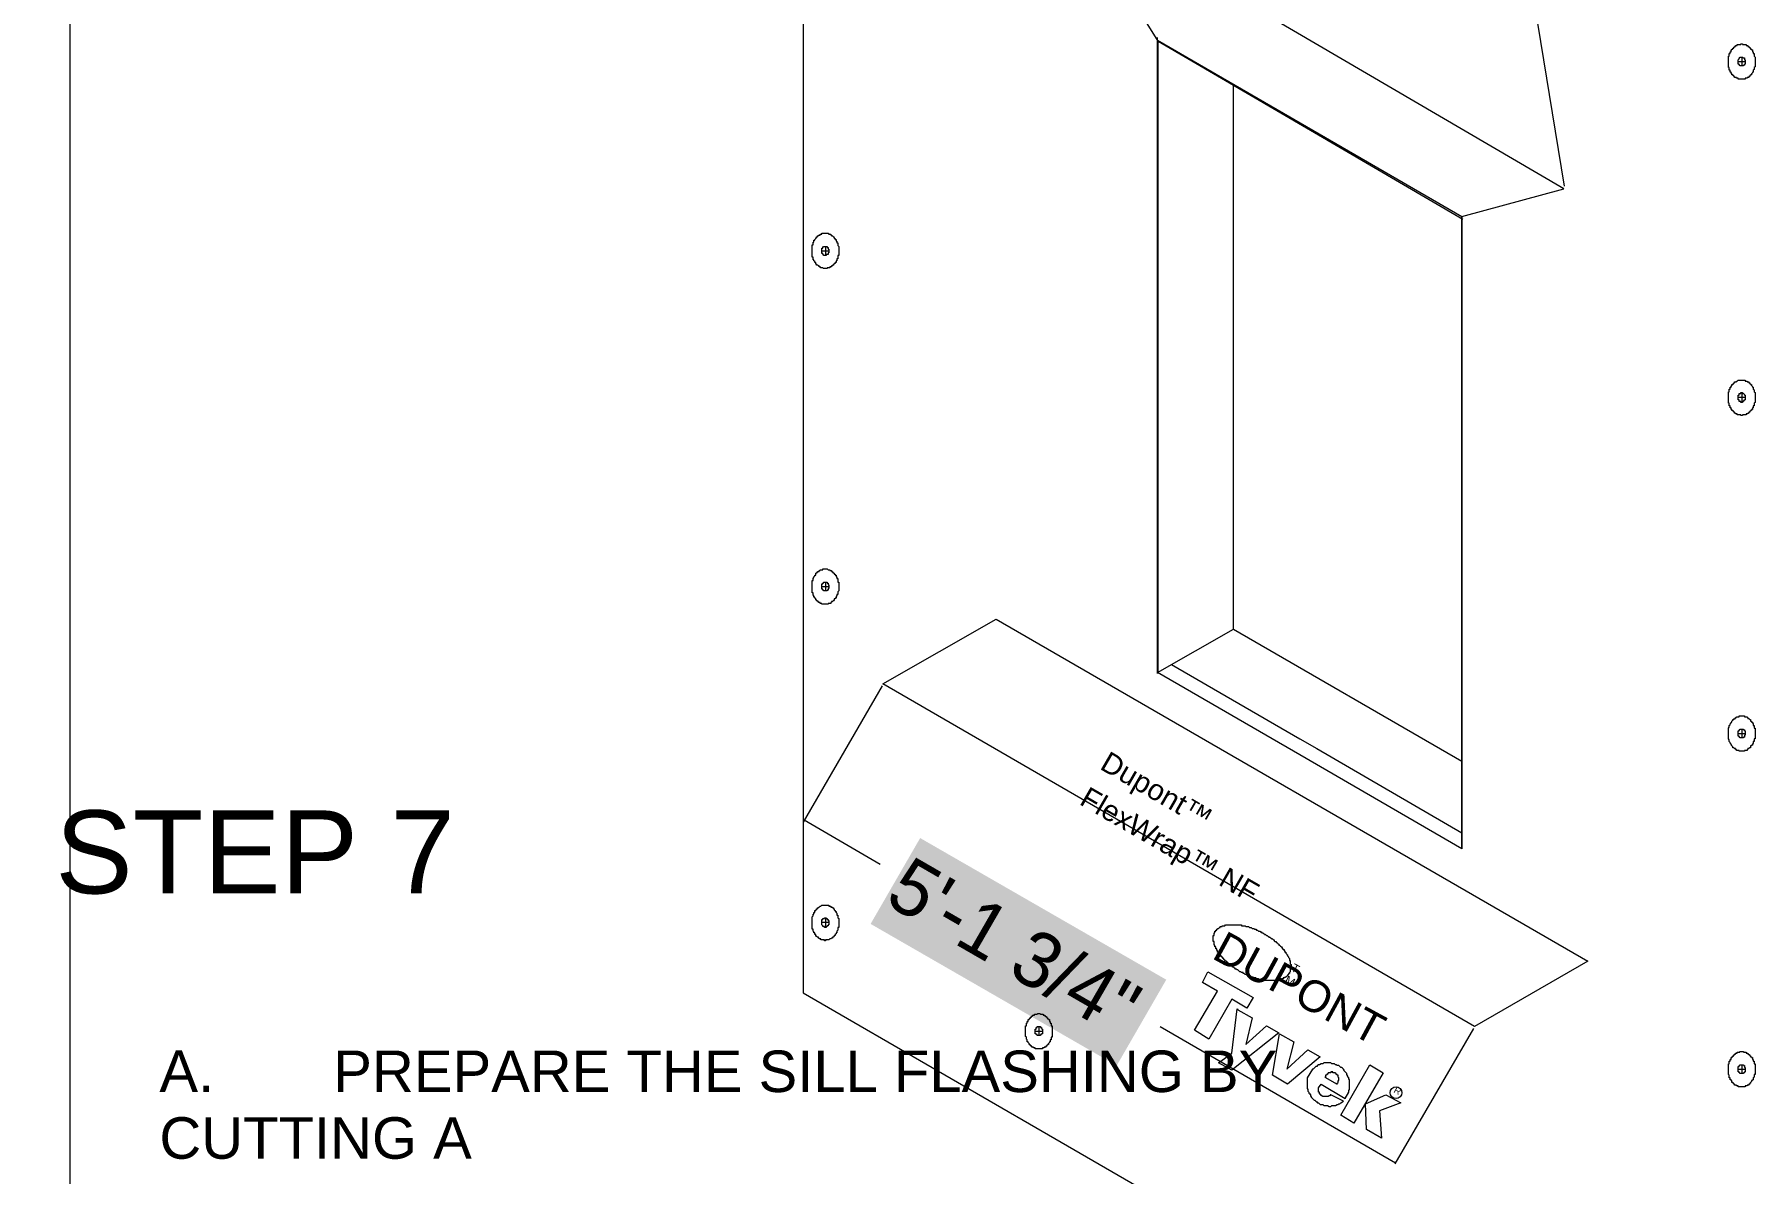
# Model space of a CAD drawing. Header units: inches. Extents: x 0 to 32.7, y -0.1 to 22.9.
# Drawn here: x 3.995 to 7.235, y 7.825 to 9.969 of the extents above; entities that cross this region are included whole.
import ezdxf

# ---------------------------------------------------------------- set-up
doc = ezdxf.new("R2010")
doc.units = ezdxf.units.IN
doc.header["$MEASUREMENT"] = 0
doc.layers.add('PDF_Geometry', color=7, linetype='Continuous', true_color=0x5d5d5d)
doc.layers.add('PDF_Solid Fills', color=7, linetype='Continuous', true_color=0xffffff)
doc.layers.add('PDF_Text', color=7, linetype='Continuous')
doc.styles.add('PDF Arial', font='arial.ttf')
doc.styles.add('PDF Chief Blueprint', font='Chief_Blueprint.ttf')

msp = doc.modelspace()

# ---------------------------------------------------------------- linework, layer by layer
at = {"layer": 'PDF_Geometry', "color": 7, "lineweight": 18}
for points in [[(7.3088, 7.0853), (7.3088, 10.0319), (5.4421, 11.0986), (5.4421, 8.1653), (7.3088, 7.0853), (7.3088, 9.6303)], [(6.8738, 9.6786), (5.9454, 10.2219)], [(6.1104, 9.9569), (5.9454, 10.2219)], [(6.8754, 9.6836), (6.8138, 10.0603)], [(6.1088, 8.7669), (6.1088, 9.9636)], [(6.1088, 9.3036), (6.1088, 9.9586)], [(6.1104, 8.7669), (6.1104, 9.9569), (6.6838, 9.6219)], [(6.6821, 9.6269), (6.8738, 9.6786)], [(5.5871, 8.4069), (5.4438, 8.4903), (5.4438, 8.4886)], [(6.1138, 8.1019), (6.5571, 7.8453)]]:
    msp.add_lwpolyline(points, dxfattribs=at)
at = {"layer": 'PDF_Geometry', "color": 253, "lineweight": 18, "true_color": 0xa2a2a2}
for points in [[(3.9454, 7.1053), (4.0621, 7.1719), (4.0621, 10.1186), (3.9988, 10.1553), (3.8821, 10.0869), (3.9454, 10.0519), (4.0621, 10.1186)], [(6.2521, 8.8503), (6.2521, 9.8753)], [(6.1088, 8.7686), (6.2521, 8.8503), (6.6821, 8.6019)]]:
    msp.add_lwpolyline(points, dxfattribs=at)
at = {"layer": 'PDF_Geometry', "color": 7, "lineweight": 18}
for points in [[(6.3771, 8.6136), (6.1088, 8.7686), (6.1088, 9.3336), (6.1088, 9.9586), (6.6821, 9.6269), (6.6821, 8.4369)], [(6.6821, 9.6269), (6.6821, 8.4369)], [(6.5554, 7.8469), (6.5571, 7.8453)]]:
    msp.add_lwpolyline(points, close=True, dxfattribs=at)
at = {"layer": 'PDF_Geometry', "lineweight": 18}
for points in [[(7.2088, 9.9519), (7.2104, 9.9519), (7.2104, 9.9503), (7.2121, 9.9503), (7.2138, 9.9503), (7.2154, 9.9503), (7.2171, 9.9503), (7.2171, 9.9486), (7.2188, 9.9486), (7.2204, 9.9486), (7.2204, 9.9469), (7.2221, 9.9469), (7.2221, 9.9453), (7.2238, 9.9453), (7.2238, 9.9436), (7.2254, 9.9436), (7.2254, 9.9419), (7.2271, 9.9419), (7.2271, 9.9403), (7.2288, 9.9403), (7.2288, 9.9386), (7.2288, 9.9369), (7.2304, 9.9369), (7.2304, 9.9353), (7.2304, 9.9336), (7.2321, 9.9336), (7.2321, 9.9319), (7.2321, 9.9303), (7.2321, 9.9286), (7.2338, 9.9269), (7.2338, 9.9253), (7.2338, 9.9236), (7.2338, 9.9219), (7.2338, 9.9203), (7.2338, 9.9186), (7.2338, 9.9169), (7.2338, 9.9153), (7.2338, 9.9136), (7.2338, 9.9119), (7.2338, 9.9103), (7.2338, 9.9086), (7.2321, 9.9069), (7.2321, 9.9053), (7.2321, 9.9036), (7.2304, 9.9019), (7.2304, 9.9003), (7.2304, 9.8986), (7.2288, 9.8986), (7.2288, 9.8969), (7.2271, 9.8953), (7.2271, 9.8936), (7.2254, 9.8936), (7.2254, 9.8919), (7.2238, 9.8919), (7.2238, 9.8903), (7.2221, 9.8903), (7.2221, 9.8886), (7.2204, 9.8886), (7.2188, 9.8886), (7.2188, 9.8869), (7.2171, 9.8869), (7.2154, 9.8869), (7.2154, 9.8853), (7.2138, 9.8853), (7.2121, 9.8853), (7.2104, 9.8853), (7.2088, 9.8853), (7.2071, 9.8853), (7.2054, 9.8853), (7.2038, 9.8853), (7.2021, 9.8853), (7.2021, 9.8869), (7.2004, 9.8869), (7.1988, 9.8869), (7.1988, 9.8886), (7.1971, 9.8886), (7.1954, 9.8886), (7.1954, 9.8903), (7.1938, 9.8903), (7.1938, 9.8919), (7.1921, 9.8919), (7.1921, 9.8936), (7.1904, 9.8936), (7.1904, 9.8953), (7.1888, 9.8969), (7.1888, 9.8986), (7.1871, 9.8986), (7.1871, 9.9003), (7.1871, 9.9019), (7.1854, 9.9019), (7.1854, 9.9036), (7.1854, 9.9053), (7.1854, 9.9069), (7.1838, 9.9069), (7.1838, 9.9086), (7.1838, 9.9103), (7.1838, 9.9119), (7.1838, 9.9136), (7.1838, 9.9153), (7.1838, 9.9169), (7.1838, 9.9186), (7.1838, 9.9203), (7.1838, 9.9219), (7.1838, 9.9236), (7.1838, 9.9253), (7.1838, 9.9269), (7.1838, 9.9286), (7.1854, 9.9286), (7.1854, 9.9303), (7.1854, 9.9319), (7.1854, 9.9336), (7.1871, 9.9336), (7.1871, 9.9353), (7.1871, 9.9369), (7.1888, 9.9369), (7.1888, 9.9386), (7.1888, 9.9403), (7.1904, 9.9403), (7.1904, 9.9419), (7.1921, 9.9419), (7.1921, 9.9436), (7.1938, 9.9436), (7.1938, 9.9453), (7.1954, 9.9453), (7.1954, 9.9469), (7.1971, 9.9469), (7.1971, 9.9486), (7.1988, 9.9486), (7.2004, 9.9486), (7.2004, 9.9503), (7.2021, 9.9503), (7.2038, 9.9503), (7.2054, 9.9503), (7.2071, 9.9503), (7.2071, 9.9519)], [(5.4838, 9.5953), (5.4854, 9.5953), (5.4871, 9.5953), (5.4888, 9.5953), (5.4904, 9.5936), (5.4921, 9.5936), (5.4938, 9.5936), (5.4938, 9.5919), (5.4954, 9.5919), (5.4954, 9.5903), (5.4971, 9.5903), (5.4988, 9.5886), (5.5004, 9.5869), (5.5004, 9.5853), (5.5021, 9.5853), (5.5021, 9.5836), (5.5038, 9.5836), (5.5038, 9.5819), (5.5038, 9.5803), (5.5054, 9.5803), (5.5054, 9.5786), (5.5054, 9.5769), (5.5071, 9.5769), (5.5071, 9.5753), (5.5071, 9.5736), (5.5071, 9.5719), (5.5088, 9.5703), (5.5088, 9.5686), (5.5088, 9.5669), (5.5088, 9.5653), (5.5088, 9.5636), (5.5088, 9.5619), (5.5088, 9.5603), (5.5088, 9.5586), (5.5088, 9.5569), (5.5088, 9.5553), (5.5088, 9.5536), (5.5071, 9.5536), (5.5071, 9.5519), (5.5071, 9.5503), (5.5071, 9.5486), (5.5071, 9.5469), (5.5054, 9.5469), (5.5054, 9.5453), (5.5054, 9.5436), (5.5038, 9.5436), (5.5038, 9.5419), (5.5038, 9.5403), (5.5021, 9.5403), (5.5021, 9.5386), (5.5004, 9.5386), (5.5004, 9.5369), (5.4988, 9.5369), (5.4988, 9.5353), (5.4971, 9.5353), (5.4971, 9.5336), (5.4954, 9.5336), (5.4954, 9.5319), (5.4938, 9.5319), (5.4921, 9.5319), (5.4921, 9.5303), (5.4904, 9.5303), (5.4888, 9.5303), (5.4871, 9.5303), (5.4871, 9.5286), (5.4854, 9.5286), (5.4838, 9.5286), (5.4821, 9.5286), (5.4804, 9.5286), (5.4788, 9.5303), (5.4771, 9.5303), (5.4754, 9.5303), (5.4738, 9.5319), (5.4721, 9.5319), (5.4721, 9.5336), (5.4704, 9.5336), (5.4688, 9.5353), (5.4671, 9.5353), (5.4671, 9.5369), (5.4654, 9.5369), (5.4654, 9.5386), (5.4654, 9.5403), (5.4638, 9.5403), (5.4638, 9.5419), (5.4621, 9.5436), (5.4621, 9.5453), (5.4604, 9.5453), (5.4604, 9.5469), (5.4604, 9.5486), (5.4604, 9.5503), (5.4588, 9.5503), (5.4588, 9.5519), (5.4588, 9.5536), (5.4588, 9.5553), (5.4588, 9.5569), (5.4588, 9.5586), (5.4588, 9.5603), (5.4588, 9.5619), (5.4588, 9.5636), (5.4588, 9.5653), (5.4588, 9.5669), (5.4588, 9.5686), (5.4588, 9.5703), (5.4588, 9.5719), (5.4588, 9.5736), (5.4604, 9.5736), (5.4604, 9.5753), (5.4604, 9.5769), (5.4604, 9.5786), (5.4621, 9.5786), (5.4621, 9.5803), (5.4621, 9.5819), (5.4638, 9.5819), (5.4638, 9.5836), (5.4654, 9.5853), (5.4654, 9.5869), (5.4671, 9.5869), (5.4671, 9.5886), (5.4688, 9.5886), (5.4688, 9.5903), (5.4704, 9.5903), (5.4704, 9.5919), (5.4721, 9.5919), (5.4738, 9.5919), (5.4738, 9.5936), (5.4754, 9.5936), (5.4771, 9.5936), (5.4771, 9.5953), (5.4788, 9.5953), (5.4804, 9.5953), (5.4821, 9.5953)], [(7.2088, 9.3186), (7.2104, 9.3186), (7.2121, 9.3186), (7.2138, 9.3186), (7.2154, 9.3186), (7.2154, 9.3169), (7.2171, 9.3169), (7.2188, 9.3169), (7.2188, 9.3153), (7.2204, 9.3153), (7.2221, 9.3153), (7.2221, 9.3136), (7.2238, 9.3136), (7.2238, 9.3119), (7.2254, 9.3119), (7.2254, 9.3103), (7.2271, 9.3103), (7.2271, 9.3086), (7.2288, 9.3069), (7.2288, 9.3053), (7.2304, 9.3053), (7.2304, 9.3036), (7.2304, 9.3019), (7.2321, 9.3003), (7.2321, 9.2986), (7.2321, 9.2969), (7.2338, 9.2953), (7.2338, 9.2936), (7.2338, 9.2919), (7.2338, 9.2903), (7.2338, 9.2886), (7.2338, 9.2869), (7.2338, 9.2853), (7.2338, 9.2836), (7.2338, 9.2819), (7.2338, 9.2803), (7.2338, 9.2786), (7.2338, 9.2769), (7.2321, 9.2753), (7.2321, 9.2736), (7.2321, 9.2719), (7.2321, 9.2703), (7.2304, 9.2703), (7.2304, 9.2686), (7.2304, 9.2669), (7.2288, 9.2669), (7.2288, 9.2653), (7.2288, 9.2636), (7.2271, 9.2636), (7.2271, 9.2619), (7.2254, 9.2619), (7.2254, 9.2603), (7.2238, 9.2603), (7.2238, 9.2586), (7.2221, 9.2586), (7.2221, 9.2569), (7.2204, 9.2569), (7.2204, 9.2553), (7.2188, 9.2553), (7.2171, 9.2553), (7.2171, 9.2536), (7.2154, 9.2536), (7.2138, 9.2536), (7.2121, 9.2536), (7.2104, 9.2536), (7.2104, 9.2519), (7.2088, 9.2519), (7.2071, 9.2519), (7.2071, 9.2536), (7.2054, 9.2536), (7.2038, 9.2536), (7.2021, 9.2536), (7.2004, 9.2536), (7.2004, 9.2553), (7.1988, 9.2553), (7.1971, 9.2553), (7.1971, 9.2569), (7.1954, 9.2569), (7.1954, 9.2586), (7.1938, 9.2586), (7.1938, 9.2603), (7.1921, 9.2603), (7.1921, 9.2619), (7.1904, 9.2619), (7.1904, 9.2636), (7.1888, 9.2636), (7.1888, 9.2653), (7.1888, 9.2669), (7.1871, 9.2669), (7.1871, 9.2686), (7.1871, 9.2703), (7.1854, 9.2703), (7.1854, 9.2719), (7.1854, 9.2736), (7.1854, 9.2753), (7.1838, 9.2753), (7.1838, 9.2769), (7.1838, 9.2786), (7.1838, 9.2803), (7.1838, 9.2819), (7.1838, 9.2836), (7.1838, 9.2853), (7.1838, 9.2869), (7.1838, 9.2886), (7.1838, 9.2903), (7.1838, 9.2919), (7.1838, 9.2936), (7.1838, 9.2953), (7.1838, 9.2969), (7.1854, 9.2969), (7.1854, 9.2986), (7.1854, 9.3003), (7.1854, 9.3019), (7.1871, 9.3019), (7.1871, 9.3036), (7.1871, 9.3053), (7.1888, 9.3053), (7.1888, 9.3069), (7.1904, 9.3086), (7.1904, 9.3103), (7.1921, 9.3103), (7.1921, 9.3119), (7.1938, 9.3119), (7.1938, 9.3136), (7.1954, 9.3136), (7.1954, 9.3153), (7.1971, 9.3153), (7.1988, 9.3153), (7.1988, 9.3169), (7.2004, 9.3169), (7.2021, 9.3186), (7.2038, 9.3186), (7.2054, 9.3186), (7.2071, 9.3186)], [(5.4838, 8.9636), (5.4854, 8.9636), (5.4871, 8.9636), (5.4888, 8.9619), (5.4904, 8.9619), (5.4921, 8.9619), (5.4921, 8.9603), (5.4938, 8.9603), (5.4954, 8.9603), (5.4954, 8.9586), (5.4971, 8.9586), (5.4971, 8.9569), (5.4988, 8.9569), (5.4988, 8.9553), (5.5004, 8.9553), (5.5004, 8.9536), (5.5021, 8.9536), (5.5021, 8.9519), (5.5038, 8.9519), (5.5038, 8.9503), (5.5038, 8.9486), (5.5054, 8.9486), (5.5054, 8.9469), (5.5054, 8.9453), (5.5071, 8.9453), (5.5071, 8.9436), (5.5071, 8.9419), (5.5071, 8.9403), (5.5071, 8.9386), (5.5088, 8.9386), (5.5088, 8.9369), (5.5088, 8.9353), (5.5088, 8.9336), (5.5088, 8.9319), (5.5088, 8.9303), (5.5088, 8.9286), (5.5088, 8.9269), (5.5088, 8.9253), (5.5088, 8.9236), (5.5088, 8.9219), (5.5071, 8.9203), (5.5071, 8.9186), (5.5071, 8.9169), (5.5071, 8.9153), (5.5054, 8.9153), (5.5054, 8.9136), (5.5054, 8.9119), (5.5038, 8.9119), (5.5038, 8.9103), (5.5038, 8.9086), (5.5021, 8.9086), (5.5021, 8.9069), (5.5004, 8.9069), (5.5004, 8.9053), (5.4988, 8.9036), (5.4971, 8.9019), (5.4954, 8.9019), (5.4954, 8.9003), (5.4938, 8.9003), (5.4938, 8.8986), (5.4921, 8.8986), (5.4904, 8.8986), (5.4888, 8.8986), (5.4888, 8.8969), (5.4871, 8.8969), (5.4854, 8.8969), (5.4838, 8.8969), (5.4821, 8.8969), (5.4804, 8.8969), (5.4788, 8.8969), (5.4771, 8.8969), (5.4771, 8.8986), (5.4754, 8.8986), (5.4738, 8.8986), (5.4738, 8.9003), (5.4721, 8.9003), (5.4704, 8.9003), (5.4704, 8.9019), (5.4688, 8.9019), (5.4688, 8.9036), (5.4671, 8.9036), (5.4671, 8.9053), (5.4654, 8.9053), (5.4654, 8.9069), (5.4638, 8.9086), (5.4638, 8.9103), (5.4621, 8.9103), (5.4621, 8.9119), (5.4621, 8.9136), (5.4604, 8.9136), (5.4604, 8.9153), (5.4604, 8.9169), (5.4604, 8.9186), (5.4588, 8.9186), (5.4588, 8.9203), (5.4588, 8.9219), (5.4588, 8.9236), (5.4588, 8.9253), (5.4588, 8.9269), (5.4588, 8.9286), (5.4588, 8.9303), (5.4588, 8.9319), (5.4588, 8.9336), (5.4588, 8.9353), (5.4588, 8.9369), (5.4588, 8.9386), (5.4588, 8.9403), (5.4588, 8.9419), (5.4604, 8.9419), (5.4604, 8.9436), (5.4604, 8.9453), (5.4604, 8.9469), (5.4621, 8.9469), (5.4621, 8.9486), (5.4638, 8.9503), (5.4638, 8.9519), (5.4654, 8.9519), (5.4654, 8.9536), (5.4654, 8.9553), (5.4671, 8.9553), (5.4671, 8.9569), (5.4688, 8.9569), (5.4688, 8.9586), (5.4704, 8.9586), (5.4721, 8.9586), (5.4721, 8.9603), (5.4738, 8.9603), (5.4738, 8.9619), (5.4754, 8.9619), (5.4771, 8.9619), (5.4788, 8.9619), (5.4788, 8.9636), (5.4804, 8.9636), (5.4821, 8.9636)], [(7.2088, 8.6869), (7.2104, 8.6869), (7.2121, 8.6869), (7.2138, 8.6869), (7.2138, 8.6853), (7.2154, 8.6853), (7.2171, 8.6853), (7.2188, 8.6853), (7.2188, 8.6836), (7.2204, 8.6836), (7.2204, 8.6819), (7.2221, 8.6819), (7.2238, 8.6803), (7.2254, 8.6803), (7.2254, 8.6786), (7.2254, 8.6769), (7.2271, 8.6769), (7.2271, 8.6753), (7.2288, 8.6753), (7.2288, 8.6736), (7.2304, 8.6719), (7.2304, 8.6703), (7.2304, 8.6686), (7.2321, 8.6686), (7.2321, 8.6669), (7.2321, 8.6653), (7.2321, 8.6636), (7.2338, 8.6636), (7.2338, 8.6619), (7.2338, 8.6603), (7.2338, 8.6586), (7.2338, 8.6569), (7.2338, 8.6553), (7.2338, 8.6536), (7.2338, 8.6519), (7.2338, 8.6503), (7.2338, 8.6486), (7.2338, 8.6469), (7.2338, 8.6453), (7.2338, 8.6436), (7.2321, 8.6436), (7.2321, 8.6419), (7.2321, 8.6403), (7.2321, 8.6386), (7.2304, 8.6386), (7.2304, 8.6369), (7.2304, 8.6353), (7.2288, 8.6336), (7.2288, 8.6319), (7.2271, 8.6319), (7.2271, 8.6303), (7.2254, 8.6303), (7.2254, 8.6286), (7.2254, 8.6269), (7.2238, 8.6269), (7.2221, 8.6253), (7.2204, 8.6253), (7.2204, 8.6236), (7.2188, 8.6236), (7.2188, 8.6219), (7.2171, 8.6219), (7.2154, 8.6219), (7.2138, 8.6219), (7.2138, 8.6203), (7.2121, 8.6203), (7.2104, 8.6203), (7.2088, 8.6203), (7.2071, 8.6203), (7.2054, 8.6203), (7.2038, 8.6203), (7.2038, 8.6219), (7.2021, 8.6219), (7.2004, 8.6219), (7.1988, 8.6219), (7.1988, 8.6236), (7.1971, 8.6236), (7.1971, 8.6253), (7.1954, 8.6253), (7.1938, 8.6269), (7.1921, 8.6269), (7.1921, 8.6286), (7.1904, 8.6303), (7.1904, 8.6319), (7.1888, 8.6319), (7.1888, 8.6336), (7.1871, 8.6353), (7.1871, 8.6369), (7.1854, 8.6386), (7.1854, 8.6403), (7.1854, 8.6419), (7.1838, 8.6436), (7.1838, 8.6453), (7.1838, 8.6469), (7.1838, 8.6486), (7.1838, 8.6503), (7.1838, 8.6519), (7.1838, 8.6536), (7.1838, 8.6553), (7.1838, 8.6569), (7.1838, 8.6586), (7.1838, 8.6603), (7.1838, 8.6619), (7.1838, 8.6636), (7.1854, 8.6653), (7.1854, 8.6669), (7.1854, 8.6686), (7.1871, 8.6703), (7.1871, 8.6719), (7.1888, 8.6736), (7.1888, 8.6753), (7.1904, 8.6753), (7.1904, 8.6769), (7.1921, 8.6786), (7.1921, 8.6803), (7.1938, 8.6803), (7.1954, 8.6819), (7.1971, 8.6819), (7.1971, 8.6836), (7.1988, 8.6836), (7.1988, 8.6853), (7.2004, 8.6853), (7.2021, 8.6853), (7.2038, 8.6853), (7.2038, 8.6869), (7.2054, 8.6869), (7.2071, 8.6869)], [(5.4838, 8.3303), (5.4854, 8.3303), (5.4871, 8.3303), (5.4888, 8.3303), (5.4904, 8.3303), (5.4904, 8.3286), (5.4921, 8.3286), (5.4938, 8.3286), (5.4938, 8.3269), (5.4954, 8.3269), (5.4971, 8.3269), (5.4971, 8.3253), (5.4988, 8.3253), (5.4988, 8.3236), (5.5004, 8.3236), (5.5004, 8.3219), (5.5021, 8.3203), (5.5021, 8.3186), (5.5038, 8.3186), (5.5038, 8.3169), (5.5054, 8.3153), (5.5054, 8.3136), (5.5054, 8.3119), (5.5071, 8.3119), (5.5071, 8.3103), (5.5071, 8.3086), (5.5071, 8.3069), (5.5088, 8.3053), (5.5088, 8.3036), (5.5088, 8.3019), (5.5088, 8.3003), (5.5088, 8.2986), (5.5088, 8.2969), (5.5088, 8.2953), (5.5088, 8.2936), (5.5088, 8.2919), (5.5088, 8.2903), (5.5088, 8.2886), (5.5071, 8.2886), (5.5071, 8.2869), (5.5071, 8.2853), (5.5071, 8.2836), (5.5054, 8.2819), (5.5054, 8.2803), (5.5054, 8.2786), (5.5038, 8.2786), (5.5038, 8.2769), (5.5021, 8.2753), (5.5021, 8.2736), (5.5004, 8.2736), (5.5004, 8.2719), (5.4988, 8.2719), (5.4988, 8.2703), (5.4971, 8.2703), (5.4971, 8.2686), (5.4954, 8.2686), (5.4938, 8.2669), (5.4921, 8.2669), (5.4904, 8.2653), (5.4888, 8.2653), (5.4871, 8.2653), (5.4854, 8.2653), (5.4838, 8.2653), (5.4838, 8.2636), (5.4821, 8.2636), (5.4821, 8.2653), (5.4804, 8.2653), (5.4788, 8.2653), (5.4771, 8.2653), (5.4754, 8.2653), (5.4754, 8.2669), (5.4738, 8.2669), (5.4721, 8.2669), (5.4721, 8.2686), (5.4704, 8.2686), (5.4704, 8.2703), (5.4688, 8.2703), (5.4671, 8.2719), (5.4654, 8.2736), (5.4654, 8.2753), (5.4638, 8.2753), (5.4638, 8.2769), (5.4638, 8.2786), (5.4621, 8.2786), (5.4621, 8.2803), (5.4604, 8.2819), (5.4604, 8.2836), (5.4604, 8.2853), (5.4588, 8.2853), (5.4588, 8.2869), (5.4588, 8.2886), (5.4588, 8.2903), (5.4588, 8.2919), (5.4588, 8.2936), (5.4588, 8.2953), (5.4588, 8.2969), (5.4588, 8.2986), (5.4588, 8.3003), (5.4588, 8.3019), (5.4588, 8.3036), (5.4588, 8.3053), (5.4588, 8.3069), (5.4588, 8.3086), (5.4604, 8.3103), (5.4604, 8.3119), (5.4604, 8.3136), (5.4621, 8.3136), (5.4621, 8.3153), (5.4621, 8.3169), (5.4638, 8.3169), (5.4638, 8.3186), (5.4638, 8.3203), (5.4654, 8.3203), (5.4654, 8.3219), (5.4671, 8.3219), (5.4671, 8.3236), (5.4688, 8.3236), (5.4688, 8.3253), (5.4704, 8.3253), (5.4704, 8.3269), (5.4721, 8.3269), (5.4738, 8.3286), (5.4754, 8.3286), (5.4771, 8.3303), (5.4788, 8.3303), (5.4804, 8.3303), (5.4821, 8.3303)], [(5.8854, 8.1269), (5.8871, 8.1269), (5.8888, 8.1253), (5.8904, 8.1253), (5.8921, 8.1253), (5.8938, 8.1253), (5.8938, 8.1236), (5.8954, 8.1236), (5.8971, 8.1236), (5.8971, 8.1219), (5.8988, 8.1219), (5.8988, 8.1203), (5.9004, 8.1203), (5.9004, 8.1186), (5.9021, 8.1186), (5.9021, 8.1169), (5.9038, 8.1169), (5.9038, 8.1153), (5.9054, 8.1153), (5.9054, 8.1136), (5.9054, 8.1119), (5.9071, 8.1119), (5.9071, 8.1103), (5.9071, 8.1086), (5.9088, 8.1086), (5.9088, 8.1069), (5.9088, 8.1053), (5.9088, 8.1036), (5.9104, 8.1036), (5.9104, 8.1019), (5.9104, 8.1003), (5.9104, 8.0986), (5.9104, 8.0969), (5.9104, 8.0953), (5.9104, 8.0936), (5.9104, 8.0919), (5.9104, 8.0903), (5.9104, 8.0886), (5.9104, 8.0869), (5.9104, 8.0853), (5.9104, 8.0836), (5.9104, 8.0819), (5.9088, 8.0819), (5.9088, 8.0803), (5.9088, 8.0786), (5.9088, 8.0769), (5.9071, 8.0769), (5.9071, 8.0753), (5.9071, 8.0736), (5.9054, 8.0736), (5.9054, 8.0719), (5.9038, 8.0703), (5.9038, 8.0686), (5.9021, 8.0686), (5.9021, 8.0669), (5.9004, 8.0669), (5.9004, 8.0653), (5.8988, 8.0653), (5.8988, 8.0636), (5.8971, 8.0636), (5.8954, 8.0636), (5.8954, 8.0619), (5.8938, 8.0619), (5.8921, 8.0619), (5.8921, 8.0603), (5.8904, 8.0603), (5.8888, 8.0603), (5.8871, 8.0603), (5.8854, 8.0603), (5.8838, 8.0603), (5.8821, 8.0603), (5.8804, 8.0603), (5.8788, 8.0603), (5.8788, 8.0619), (5.8771, 8.0619), (5.8754, 8.0619), (5.8754, 8.0636), (5.8738, 8.0636), (5.8721, 8.0636), (5.8721, 8.0653), (5.8704, 8.0653), (5.8704, 8.0669), (5.8688, 8.0669), (5.8688, 8.0686), (5.8671, 8.0686), (5.8671, 8.0703), (5.8654, 8.0719), (5.8654, 8.0736), (5.8638, 8.0736), (5.8638, 8.0753), (5.8638, 8.0769), (5.8621, 8.0786), (5.8621, 8.0803), (5.8621, 8.0819), (5.8604, 8.0836), (5.8604, 8.0853), (5.8604, 8.0869), (5.8604, 8.0886), (5.8604, 8.0903), (5.8604, 8.0919), (5.8604, 8.0936), (5.8604, 8.0953), (5.8604, 8.0969), (5.8604, 8.0986), (5.8604, 8.1003), (5.8604, 8.1019), (5.8604, 8.1036), (5.8621, 8.1036), (5.8621, 8.1053), (5.8621, 8.1069), (5.8621, 8.1086), (5.8638, 8.1086), (5.8638, 8.1103), (5.8638, 8.1119), (5.8654, 8.1119), (5.8654, 8.1136), (5.8654, 8.1153), (5.8671, 8.1153), (5.8671, 8.1169), (5.8688, 8.1169), (5.8688, 8.1186), (5.8704, 8.1186), (5.8704, 8.1203), (5.8721, 8.1203), (5.8721, 8.1219), (5.8738, 8.1219), (5.8738, 8.1236), (5.8754, 8.1236), (5.8771, 8.1236), (5.8771, 8.1253), (5.8788, 8.1253), (5.8804, 8.1253), (5.8821, 8.1253), (5.8838, 8.1269)], [(7.2088, 8.0553), (7.2104, 8.0553), (7.2121, 8.0553), (7.2121, 8.0536), (7.2138, 8.0536), (7.2154, 8.0536), (7.2171, 8.0536), (7.2171, 8.0519), (7.2188, 8.0519), (7.2204, 8.0519), (7.2204, 8.0503), (7.2221, 8.0503), (7.2221, 8.0486), (7.2238, 8.0486), (7.2238, 8.0469), (7.2254, 8.0469), (7.2254, 8.0453), (7.2271, 8.0453), (7.2271, 8.0436), (7.2288, 8.0436), (7.2288, 8.0419), (7.2288, 8.0403), (7.2304, 8.0403), (7.2304, 8.0386), (7.2304, 8.0369), (7.2321, 8.0369), (7.2321, 8.0353), (7.2321, 8.0336), (7.2321, 8.0319), (7.2338, 8.0319), (7.2338, 8.0303), (7.2338, 8.0286), (7.2338, 8.0269), (7.2338, 8.0253), (7.2338, 8.0236), (7.2338, 8.0219), (7.2338, 8.0203), (7.2338, 8.0186), (7.2338, 8.0169), (7.2338, 8.0153), (7.2338, 8.0136), (7.2338, 8.0119), (7.2321, 8.0119), (7.2321, 8.0103), (7.2321, 8.0086), (7.2321, 8.0069), (7.2304, 8.0053), (7.2304, 8.0036), (7.2304, 8.0019), (7.2288, 8.0019), (7.2288, 8.0003), (7.2271, 8.0003), (7.2271, 7.9986), (7.2254, 7.9969), (7.2254, 7.9953), (7.2238, 7.9953), (7.2238, 7.9936), (7.2221, 7.9936), (7.2221, 7.9919), (7.2204, 7.9919), (7.2188, 7.9919), (7.2188, 7.9903), (7.2171, 7.9903), (7.2154, 7.9903), (7.2154, 7.9886), (7.2138, 7.9886), (7.2121, 7.9886), (7.2104, 7.9886), (7.2088, 7.9886), (7.2071, 7.9886), (7.2054, 7.9886), (7.2038, 7.9886), (7.2021, 7.9886), (7.2021, 7.9903), (7.2004, 7.9903), (7.1988, 7.9903), (7.1988, 7.9919), (7.1971, 7.9919), (7.1954, 7.9919), (7.1954, 7.9936), (7.1938, 7.9936), (7.1938, 7.9953), (7.1921, 7.9953), (7.1921, 7.9969), (7.1904, 7.9969), (7.1904, 7.9986), (7.1904, 8.0003), (7.1888, 8.0003), (7.1888, 8.0019), (7.1871, 8.0019), (7.1871, 8.0036), (7.1871, 8.0053), (7.1854, 8.0053), (7.1854, 8.0069), (7.1854, 8.0086), (7.1854, 8.0103), (7.1838, 8.0119), (7.1838, 8.0136), (7.1838, 8.0153), (7.1838, 8.0169), (7.1838, 8.0186), (7.1838, 8.0203), (7.1838, 8.0219), (7.1838, 8.0236), (7.1838, 8.0253), (7.1838, 8.0269), (7.1838, 8.0286), (7.1838, 8.0303), (7.1838, 8.0319), (7.1854, 8.0319), (7.1854, 8.0336), (7.1854, 8.0353), (7.1854, 8.0369), (7.1871, 8.0369), (7.1871, 8.0386), (7.1871, 8.0403), (7.1888, 8.0403), (7.1888, 8.0419), (7.1888, 8.0436), (7.1904, 8.0436), (7.1904, 8.0453), (7.1921, 8.0453), (7.1921, 8.0469), (7.1938, 8.0469), (7.1938, 8.0486), (7.1954, 8.0486), (7.1954, 8.0503), (7.1971, 8.0503), (7.1971, 8.0519), (7.1988, 8.0519), (7.2004, 8.0519), (7.2004, 8.0536), (7.2021, 8.0536), (7.2038, 8.0536), (7.2054, 8.0536), (7.2054, 8.0553), (7.2071, 8.0553)]]:
    msp.add_lwpolyline(points, close=True, dxfattribs=at)
at = {"layer": 'PDF_Geometry', "color": 251, "lineweight": 18, "true_color": 0x686868}
for points in [[(7.2088, 9.9269), (7.2104, 9.9269), (7.2121, 9.9253), (7.2138, 9.9253), (7.2138, 9.9236), (7.2138, 9.9219), (7.2154, 9.9219), (7.2154, 9.9203), (7.2154, 9.9186), (7.2154, 9.9169), (7.2154, 9.9153), (7.2154, 9.9136), (7.2138, 9.9136), (7.2138, 9.9119), (7.2121, 9.9119), (7.2121, 9.9103), (7.2104, 9.9103), (7.2088, 9.9103), (7.2071, 9.9103), (7.2054, 9.9103), (7.2054, 9.9119), (7.2038, 9.9119), (7.2038, 9.9136), (7.2021, 9.9136), (7.2021, 9.9153), (7.2021, 9.9169), (7.2021, 9.9186), (7.2021, 9.9203), (7.2021, 9.9219), (7.2038, 9.9236), (7.2038, 9.9253), (7.2054, 9.9253), (7.2054, 9.9269), (7.2071, 9.9269)], [(5.4838, 9.5703), (5.4854, 9.5703), (5.4871, 9.5703), (5.4871, 9.5686), (5.4888, 9.5686), (5.4888, 9.5669), (5.4888, 9.5653), (5.4904, 9.5653), (5.4904, 9.5636), (5.4904, 9.5619), (5.4904, 9.5603), (5.4904, 9.5586), (5.4888, 9.5586), (5.4888, 9.5569), (5.4888, 9.5553), (5.4871, 9.5553), (5.4854, 9.5553), (5.4854, 9.5536), (5.4838, 9.5536), (5.4821, 9.5536), (5.4804, 9.5536), (5.4804, 9.5553), (5.4788, 9.5553), (5.4788, 9.5569), (5.4771, 9.5569), (5.4771, 9.5586), (5.4771, 9.5603), (5.4771, 9.5619), (5.4771, 9.5636), (5.4771, 9.5653), (5.4771, 9.5669), (5.4788, 9.5669), (5.4788, 9.5686), (5.4804, 9.5703), (5.4821, 9.5703)], [(7.2088, 9.2953), (7.2104, 9.2953), (7.2104, 9.2936), (7.2121, 9.2936), (7.2138, 9.2919), (7.2138, 9.2903), (7.2154, 9.2903), (7.2154, 9.2886), (7.2154, 9.2869), (7.2154, 9.2853), (7.2154, 9.2836), (7.2154, 9.2819), (7.2138, 9.2819), (7.2138, 9.2803), (7.2121, 9.2803), (7.2121, 9.2786), (7.2104, 9.2786), (7.2104, 9.2769), (7.2088, 9.2769), (7.2071, 9.2769), (7.2071, 9.2786), (7.2054, 9.2786), (7.2038, 9.2786), (7.2038, 9.2803), (7.2038, 9.2819), (7.2021, 9.2819), (7.2021, 9.2836), (7.2021, 9.2853), (7.2021, 9.2869), (7.2021, 9.2886), (7.2021, 9.2903), (7.2038, 9.2903), (7.2038, 9.2919), (7.2038, 9.2936), (7.2054, 9.2936), (7.2071, 9.2936), (7.2071, 9.2953)], [(5.4838, 8.9386), (5.4854, 8.9386), (5.4871, 8.9386), (5.4871, 8.9369), (5.4888, 8.9369), (5.4888, 8.9353), (5.4888, 8.9336), (5.4904, 8.9336), (5.4904, 8.9319), (5.4904, 8.9303), (5.4904, 8.9286), (5.4904, 8.9269), (5.4888, 8.9269), (5.4888, 8.9253), (5.4888, 8.9236), (5.4871, 8.9236), (5.4871, 8.9219), (5.4854, 8.9219), (5.4838, 8.9219), (5.4821, 8.9219), (5.4804, 8.9219), (5.4804, 8.9236), (5.4788, 8.9236), (5.4788, 8.9253), (5.4771, 8.9253), (5.4771, 8.9269), (5.4771, 8.9286), (5.4771, 8.9303), (5.4771, 8.9319), (5.4771, 8.9336), (5.4771, 8.9353), (5.4788, 8.9353), (5.4788, 8.9369), (5.4804, 8.9369), (5.4804, 8.9386), (5.4821, 8.9386)], [(7.2088, 8.6619), (7.2104, 8.6619), (7.2121, 8.6619), (7.2121, 8.6603), (7.2138, 8.6603), (7.2138, 8.6586), (7.2154, 8.6586), (7.2154, 8.6569), (7.2154, 8.6553), (7.2154, 8.6536), (7.2154, 8.6519), (7.2154, 8.6503), (7.2138, 8.6503), (7.2138, 8.6486), (7.2138, 8.6469), (7.2121, 8.6469), (7.2121, 8.6453), (7.2104, 8.6453), (7.2088, 8.6453), (7.2071, 8.6453), (7.2054, 8.6453), (7.2054, 8.6469), (7.2038, 8.6469), (7.2038, 8.6486), (7.2021, 8.6486), (7.2021, 8.6503), (7.2021, 8.6519), (7.2021, 8.6536), (7.2021, 8.6553), (7.2021, 8.6569), (7.2021, 8.6586), (7.2038, 8.6586), (7.2038, 8.6603), (7.2054, 8.6603), (7.2054, 8.6619), (7.2071, 8.6619)], [(5.4838, 8.3069), (5.4854, 8.3069), (5.4854, 8.3053), (5.4871, 8.3053), (5.4871, 8.3036), (5.4888, 8.3036), (5.4888, 8.3019), (5.4904, 8.3019), (5.4904, 8.3003), (5.4904, 8.2986), (5.4904, 8.2969), (5.4904, 8.2953), (5.4904, 8.2936), (5.4888, 8.2936), (5.4888, 8.2919), (5.4871, 8.2919), (5.4871, 8.2903), (5.4854, 8.2903), (5.4854, 8.2886), (5.4838, 8.2886), (5.4821, 8.2886), (5.4821, 8.2903), (5.4804, 8.2903), (5.4788, 8.2903), (5.4788, 8.2919), (5.4771, 8.2936), (5.4771, 8.2953), (5.4771, 8.2969), (5.4771, 8.2986), (5.4771, 8.3003), (5.4771, 8.3019), (5.4771, 8.3036), (5.4788, 8.3036), (5.4788, 8.3053), (5.4804, 8.3053), (5.4821, 8.3053), (5.4821, 8.3069)], [(6.3571, 8.2036), (6.3571, 8.2019), (6.3554, 8.2019), (6.3554, 8.2003), (6.3538, 8.1986), (6.3538, 8.1969), (6.3521, 8.1969), (6.3504, 8.1953), (6.3488, 8.1953), (6.3488, 8.1936), (6.3471, 8.1936), (6.3454, 8.1936), (6.3454, 8.1919), (6.3438, 8.1919), (6.3421, 8.1919), (6.3421, 8.1903), (6.3404, 8.1903), (6.3388, 8.1903), (6.3371, 8.1903), (6.3354, 8.1886), (6.3338, 8.1886), (6.3321, 8.1886), (6.3304, 8.1886), (6.3288, 8.1886), (6.3271, 8.1886), (6.3254, 8.1886), (6.3238, 8.1886), (6.3221, 8.1886), (6.3204, 8.1886), (6.3188, 8.1886), (6.3171, 8.1886), (6.3154, 8.1886), (6.3138, 8.1886), (6.3121, 8.1886), (6.3104, 8.1886), (6.3088, 8.1886), (6.3071, 8.1903), (6.3054, 8.1903), (6.3038, 8.1903), (6.3021, 8.1903), (6.3004, 8.1903), (6.2988, 8.1919), (6.2971, 8.1919), (6.2954, 8.1919), (6.2938, 8.1936), (6.2921, 8.1936), (6.2904, 8.1936), (6.2888, 8.1953), (6.2871, 8.1953), (6.2854, 8.1953), (6.2838, 8.1969), (6.2821, 8.1969), (6.2804, 8.1969), (6.2804, 8.1986), (6.2788, 8.1986), (6.2771, 8.1986), (6.2754, 8.2003), (6.2738, 8.2003), (6.2721, 8.2019), (6.2704, 8.2019), (6.2704, 8.2036), (6.2688, 8.2036), (6.2671, 8.2036), (6.2654, 8.2053), (6.2638, 8.2053), (6.2621, 8.2069), (6.2604, 8.2086), (6.2588, 8.2086), (6.2571, 8.2103), (6.2554, 8.2103), (6.2554, 8.2119), (6.2538, 8.2119), (6.2521, 8.2136), (6.2504, 8.2136), (6.2504, 8.2153), (6.2488, 8.2169), (6.2471, 8.2169), (6.2454, 8.2186), (6.2438, 8.2203), (6.2421, 8.2203), (6.2421, 8.2219), (6.2404, 8.2236), (6.2388, 8.2236), (6.2388, 8.2253), (6.2371, 8.2253), (6.2354, 8.2269), (6.2338, 8.2286), (6.2338, 8.2303), (6.2321, 8.2303), (6.2321, 8.2319), (6.2304, 8.2319), (6.2304, 8.2336), (6.2288, 8.2336), (6.2288, 8.2353), (6.2271, 8.2369), (6.2254, 8.2386), (6.2254, 8.2403), (6.2238, 8.2403), (6.2238, 8.2419), (6.2221, 8.2419), (6.2221, 8.2436), (6.2221, 8.2453), (6.2204, 8.2453), (6.2204, 8.2469), (6.2204, 8.2486), (6.2188, 8.2486), (6.2188, 8.2503), (6.2188, 8.2519), (6.2171, 8.2519), (6.2171, 8.2536), (6.2171, 8.2553), (6.2154, 8.2553), (6.2154, 8.2569), (6.2154, 8.2586), (6.2154, 8.2603), (6.2154, 8.2619), (6.2138, 8.2619), (6.2138, 8.2636), (6.2138, 8.2653), (6.2138, 8.2669), (6.2138, 8.2686), (6.2138, 8.2703), (6.2138, 8.2719), (6.2138, 8.2736), (6.2154, 8.2736), (6.2154, 8.2753), (6.2154, 8.2769), (6.2154, 8.2786), (6.2171, 8.2786), (6.2171, 8.2803), (6.2171, 8.2819), (6.2188, 8.2819), (6.2188, 8.2836), (6.2204, 8.2836), (6.2204, 8.2853), (6.2221, 8.2853), (6.2221, 8.2869), (6.2238, 8.2869), (6.2254, 8.2886), (6.2271, 8.2886), (6.2271, 8.2903), (6.2288, 8.2903), (6.2304, 8.2903), (6.2304, 8.2919), (6.2321, 8.2919), (6.2338, 8.2919), (6.2354, 8.2919), (6.2371, 8.2936), (6.2388, 8.2936), (6.2404, 8.2936), (6.2421, 8.2936), (6.2438, 8.2936), (6.2454, 8.2936), (6.2471, 8.2936), (6.2488, 8.2936), (6.2504, 8.2936), (6.2521, 8.2936), (6.2538, 8.2936), (6.2554, 8.2936), (6.2571, 8.2936), (6.2588, 8.2936), (6.2604, 8.2936), (6.2621, 8.2936), (6.2638, 8.2936), (6.2654, 8.2936), (6.2671, 8.2936), (6.2671, 8.2919), (6.2688, 8.2919), (6.2704, 8.2919), (6.2721, 8.2919), (6.2738, 8.2919), (6.2754, 8.2903), (6.2771, 8.2903), (6.2788, 8.2903), (6.2804, 8.2903), (6.2821, 8.2886), (6.2838, 8.2886), (6.2854, 8.2886), (6.2871, 8.2869), (6.2888, 8.2869), (6.2904, 8.2869), (6.2921, 8.2853), (6.2938, 8.2853), (6.2954, 8.2836), (6.2971, 8.2836), (6.2988, 8.2819), (6.3004, 8.2819), (6.3021, 8.2819), (6.3021, 8.2803), (6.3038, 8.2803), (6.3054, 8.2786), (6.3071, 8.2786), (6.3088, 8.2769), (6.3104, 8.2769), (6.3104, 8.2753), (6.3121, 8.2753), (6.3138, 8.2736), (6.3154, 8.2736), (6.3171, 8.2719), (6.3188, 8.2719), (6.3188, 8.2703), (6.3204, 8.2703), (6.3221, 8.2686), (6.3238, 8.2686), (6.3238, 8.2669), (6.3254, 8.2669), (6.3271, 8.2653), (6.3288, 8.2653), (6.3288, 8.2636), (6.3304, 8.2619), (6.3321, 8.2619), (6.3321, 8.2603), (6.3338, 8.2603), (6.3354, 8.2586), (6.3371, 8.2569), (6.3371, 8.2553), (6.3388, 8.2553), (6.3404, 8.2536), (6.3421, 8.2519), (6.3438, 8.2503), (6.3438, 8.2486), (6.3454, 8.2486), (6.3454, 8.2469), (6.3471, 8.2469), (6.3471, 8.2453), (6.3488, 8.2436), (6.3488, 8.2419), (6.3504, 8.2419), (6.3504, 8.2403), (6.3521, 8.2386), (6.3521, 8.2369), (6.3538, 8.2369), (6.3538, 8.2353), (6.3554, 8.2336), (6.3554, 8.2319), (6.3571, 8.2303), (6.3571, 8.2286), (6.3571, 8.2269), (6.3588, 8.2253), (6.3588, 8.2236), (6.3588, 8.2219), (6.3588, 8.2203), (6.3604, 8.2186), (6.3604, 8.2169), (6.3604, 8.2153), (6.3604, 8.2136), (6.3604, 8.2119), (6.3604, 8.2103), (6.3588, 8.2103), (6.3588, 8.2086), (6.3588, 8.2069), (6.3588, 8.2053)], [(6.2888, 8.1569), (6.2771, 8.1369), (6.2488, 8.1536), (6.2054, 8.0786), (6.1788, 8.0953), (6.2221, 8.1686), (6.1938, 8.1853), (6.2038, 8.2053)], [(6.2604, 8.1336), (6.2871, 8.1186), (6.2754, 8.0686), (6.3138, 8.1036), (6.3371, 8.0903), (6.2488, 8.0203), (6.2238, 8.0336), (6.2488, 8.0519), (6.2588, 8.1353)], [(5.8854, 8.1019), (5.8871, 8.1019), (5.8888, 8.1019), (5.8888, 8.1003), (5.8904, 8.1003), (5.8904, 8.0986), (5.8921, 8.0969), (5.8921, 8.0953), (5.8921, 8.0936), (5.8921, 8.0919), (5.8921, 8.0903), (5.8921, 8.0886), (5.8904, 8.0886), (5.8904, 8.0869), (5.8888, 8.0869), (5.8888, 8.0853), (5.8871, 8.0853), (5.8854, 8.0853), (5.8838, 8.0853), (5.8821, 8.0853), (5.8821, 8.0869), (5.8804, 8.0869), (5.8804, 8.0886), (5.8788, 8.0886), (5.8788, 8.0903), (5.8788, 8.0919), (5.8788, 8.0936), (5.8788, 8.0953), (5.8788, 8.0969), (5.8804, 8.0969), (5.8804, 8.0986), (5.8804, 8.1003), (5.8821, 8.1003), (5.8821, 8.1019), (5.8838, 8.1019)], [(6.3654, 8.0736), (6.3521, 8.0219), (6.3921, 8.0586), (6.4154, 8.0453), (6.3538, 7.9936), (6.3254, 8.0103), (6.3388, 8.0886)], [(6.4571, 8.0236), (6.4554, 8.0253), (6.4538, 8.0253), (6.4521, 8.0269), (6.4504, 8.0286), (6.4471, 8.0286), (6.4454, 8.0303), (6.4438, 8.0303), (6.4421, 8.0319), (6.4404, 8.0319), (6.4371, 8.0319), (6.4354, 8.0336), (6.4338, 8.0336), (6.4304, 8.0336), (6.4288, 8.0336), (6.4271, 8.0336), (6.4254, 8.0336), (6.4221, 8.0336), (6.4204, 8.0319), (6.4188, 8.0319), (6.4171, 8.0319), (6.4138, 8.0303), (6.4121, 8.0303), (6.4104, 8.0286), (6.4088, 8.0269), (6.4071, 8.0269), (6.4054, 8.0253), (6.4038, 8.0236), (6.4021, 8.0219), (6.4004, 8.0219), (6.3904, 8.0053), (6.3904, 8.0036), (6.3904, 8.0003), (6.3904, 7.9986), (6.3904, 7.9969), (6.3904, 7.9936), (6.3904, 7.9919), (6.3904, 7.9903), (6.3904, 7.9869), (6.3904, 7.9853), (6.3921, 7.9836), (6.3921, 7.9803), (6.3938, 7.9786), (6.3938, 7.9769), (6.3954, 7.9753), (6.3971, 7.9736), (6.3971, 7.9719), (6.3988, 7.9686), (6.4004, 7.9669), (6.4021, 7.9653), (6.4038, 7.9636), (6.4054, 7.9636), (6.4071, 7.9619), (6.4088, 7.9603), (6.4104, 7.9586), (6.4121, 7.9586), (6.4138, 7.9569), (6.4154, 7.9553), (6.4188, 7.9553), (6.4204, 7.9553), (6.4221, 7.9536), (6.4254, 7.9536), (6.4271, 7.9536), (6.4288, 7.9536), (6.4321, 7.9519), (6.4338, 7.9519), (6.4354, 7.9519), (6.4371, 7.9536), (6.4404, 7.9536), (6.4421, 7.9536), (6.4438, 7.9536), (6.4471, 7.9553), (6.4488, 7.9553), (6.4504, 7.9569), (6.4521, 7.9569), (6.4538, 7.9586), (6.4571, 7.9603), (6.4588, 7.9619), (6.4354, 7.9736), (6.4338, 7.9736), (6.4338, 7.9719), (6.4321, 7.9719), (6.4304, 7.9703), (6.4288, 7.9703), (6.4271, 7.9703), (6.4254, 7.9703), (6.4238, 7.9703), (6.4221, 7.9703), (6.4204, 7.9703), (6.4188, 7.9719), (6.4171, 7.9719), (6.4171, 7.9736), (6.4154, 7.9736), (6.4154, 7.9753), (6.4138, 7.9753), (6.4138, 7.9769), (6.4138, 7.9786), (6.4121, 7.9786), (6.4121, 7.9803), (6.4121, 7.9819), (6.4121, 7.9836), (6.4121, 7.9853), (6.4121, 7.9869), (6.4171, 7.9936), (6.4621, 7.9669), (6.4688, 7.9786), (6.4688, 7.9803), (6.4688, 7.9819), (6.4704, 7.9836), (6.4704, 7.9869), (6.4704, 7.9886), (6.4704, 7.9903), (6.4704, 7.9919), (6.4704, 7.9953), (6.4704, 7.9969), (6.4704, 7.9986), (6.4704, 8.0019), (6.4688, 8.0036), (6.4688, 8.0053), (6.4671, 8.0069), (6.4671, 8.0086), (6.4654, 8.0119), (6.4654, 8.0136), (6.4638, 8.0153), (6.4621, 8.0169), (6.4604, 8.0186), (6.4604, 8.0203), (6.4588, 8.0219)], [(6.4238, 8.0069), (6.4471, 7.9936), (6.4471, 7.9953), (6.4488, 7.9969), (6.4488, 7.9986), (6.4488, 8.0003), (6.4504, 8.0003), (6.4504, 8.0019), (6.4504, 8.0036), (6.4504, 8.0053), (6.4488, 8.0069), (6.4488, 8.0086), (6.4488, 8.0103), (6.4471, 8.0103), (6.4471, 8.0119), (6.4454, 8.0119), (6.4454, 8.0136), (6.4438, 8.0136), (6.4438, 8.0153), (6.4421, 8.0153), (6.4404, 8.0153), (6.4388, 8.0153), (6.4388, 8.0169), (6.4371, 8.0169), (6.4354, 8.0169), (6.4354, 8.0153), (6.4338, 8.0153), (6.4321, 8.0153), (6.4304, 8.0153), (6.4304, 8.0136), (6.4288, 8.0136), (6.4288, 8.0119), (6.4271, 8.0119), (6.4271, 8.0103), (6.4254, 8.0103), (6.4254, 8.0086), (6.4254, 8.0069)], [(6.5338, 8.0153), (6.4788, 7.9203), (6.4538, 7.9353), (6.5088, 8.0303)], [(7.2088, 8.0303), (7.2104, 8.0303), (7.2121, 8.0303), (7.2121, 8.0286), (7.2138, 8.0286), (7.2138, 8.0269), (7.2138, 8.0253), (7.2154, 8.0253), (7.2154, 8.0236), (7.2154, 8.0219), (7.2154, 8.0203), (7.2154, 8.0186), (7.2154, 8.0169), (7.2138, 8.0169), (7.2138, 8.0153), (7.2121, 8.0153), (7.2121, 8.0136), (7.2104, 8.0136), (7.2088, 8.0136), (7.2071, 8.0136), (7.2054, 8.0136), (7.2054, 8.0153), (7.2038, 8.0153), (7.2038, 8.0169), (7.2021, 8.0169), (7.2021, 8.0186), (7.2021, 8.0203), (7.2021, 8.0219), (7.2021, 8.0236), (7.2021, 8.0253), (7.2021, 8.0269), (7.2038, 8.0269), (7.2038, 8.0286), (7.2054, 8.0286), (7.2054, 8.0303), (7.2071, 8.0303)], [(6.5388, 7.9736), (6.5671, 7.9586), (6.5271, 7.9436), (6.5304, 7.8919), (6.5021, 7.9086), (6.5004, 7.9569)]]:
    msp.add_lwpolyline(points, close=True, dxfattribs=at)
for points in [[(7.2021, 9.9186), (7.2154, 9.9186)], [(7.2088, 9.9269), (7.2088, 9.9103)], [(5.4771, 9.5619), (5.4904, 9.5619)], [(5.4838, 9.5703), (5.4838, 9.5536)], [(7.2021, 9.2869), (7.2154, 9.2869)], [(7.2088, 9.2953), (7.2088, 9.2769)], [(5.4771, 8.9303), (5.4904, 8.9303)], [(5.4838, 8.9386), (5.4838, 8.9219)], [(6.1088, 8.7686), (6.1354, 8.7836)], [(7.2021, 8.6536), (7.2154, 8.6536)], [(7.2088, 8.6619), (7.2088, 8.6453)], [(5.4771, 8.2986), (5.4904, 8.2986)], [(5.4838, 8.3069), (5.4838, 8.2886)], [(5.8854, 8.1019), (5.8854, 8.0853)], [(5.8788, 8.0936), (5.8921, 8.0936)], [(7.2021, 8.0219), (7.2154, 8.0219)], [(7.2088, 8.0303), (7.2088, 8.0136)]]:
    msp.add_lwpolyline(points, dxfattribs=at)
at = {"layer": 'PDF_Geometry', "color": 253, "lineweight": 18, "true_color": 0xb2b2b2}
msp.add_lwpolyline([(6.9188, 8.2253), (6.7054, 8.1019), (5.5921, 8.7469), (5.8054, 8.8686)], close=True, dxfattribs=at)
at = {"layer": 'PDF_Geometry', "color": 254, "lineweight": 18, "true_color": 0xe1e1e1}
msp.add_lwpolyline([(6.1354, 8.7836), (6.3771, 8.6436), (6.4088, 8.6253), (6.6821, 8.4669)], dxfattribs=at)
at = {"layer": 'PDF_Geometry', "color": 9, "lineweight": 18, "true_color": 0xc2c2c2}
for points in [[(5.5904, 8.7436), (5.4421, 8.4869)], [(6.7038, 8.0986), (6.5554, 7.8436)]]:
    msp.add_lwpolyline(points, dxfattribs=at)
at = {"layer": 'PDF_Geometry', "color": 251, "lineweight": 18, "true_color": 0x686868}
msp.add_circle((6.5579, 7.9776), 0.011, dxfattribs=at)
at = {"layer": 'PDF_Solid Fills', "lineweight": 5, "transparency": 33554559}
msp.add_solid([(5.6621, 8.4569), (6.1254, 8.1903), (5.5688, 8.2953), (6.0321, 8.0286)], dxfattribs=at)

# ---------------------------------------------------------------- texts
at = {"layer": 'PDF_Text', "color": 250, "true_color": 0x1c1c1c, "attachment_point": 7, "rotation": 329.9511, "style": 'PDF Arial'}
for s, insert, char_height in [('Dupont™', (5.9924, 8.5778), 0.03899), ('FlexWrap™ NF', (5.9539, 8.5113), 0.038991)]:
    msp.add_mtext(s, dxfattribs=dict(at, insert=insert, char_height=char_height))
at = {"layer": 'PDF_Text', "attachment_point": 7, "style": 'PDF Arial'}
for s, insert, char_height in [('STEP 7', (4.0339, 8.3504), 0.15628), ('A.', (4.2299, 7.979), 0.07814), ('PREPARE THE SILL FLASHING BY', (4.5573, 7.9777), 0.078138), ('CUTTING A', (4.2299, 7.8522), 0.07814)]:
    msp.add_mtext(s, dxfattribs=dict(at, insert=insert, char_height=char_height))
at = {"layer": 'PDF_Text', "insert": (5.5915, 8.3342), "char_height": 0.10441, "attachment_point": 7, "rotation": 330, "style": 'PDF Chief Blueprint'}
msp.add_mtext('5\'-1 3/4"', dxfattribs=at)
at = {"layer": 'PDF_Text', "color": 251, "true_color": 0x686868, "attachment_point": 7, "rotation": 331.478}
for s, insert, char_height, style in [('DUPONT', (6.2085, 8.231), 0.05918, 'PDF Arial'), ('M', (6.3467, 8.1851), 0.0156, 'PDF Arial'), ('T', (6.3591, 8.2078), 0.0156, 'PDF Arial'), ('R', (6.5523, 7.9786), 0.0129, 'PDF Chief Blueprint')]:
    msp.add_mtext(s, dxfattribs=dict(at, insert=insert, char_height=char_height, style=style))

doc.saveas('drawing.dxf')
